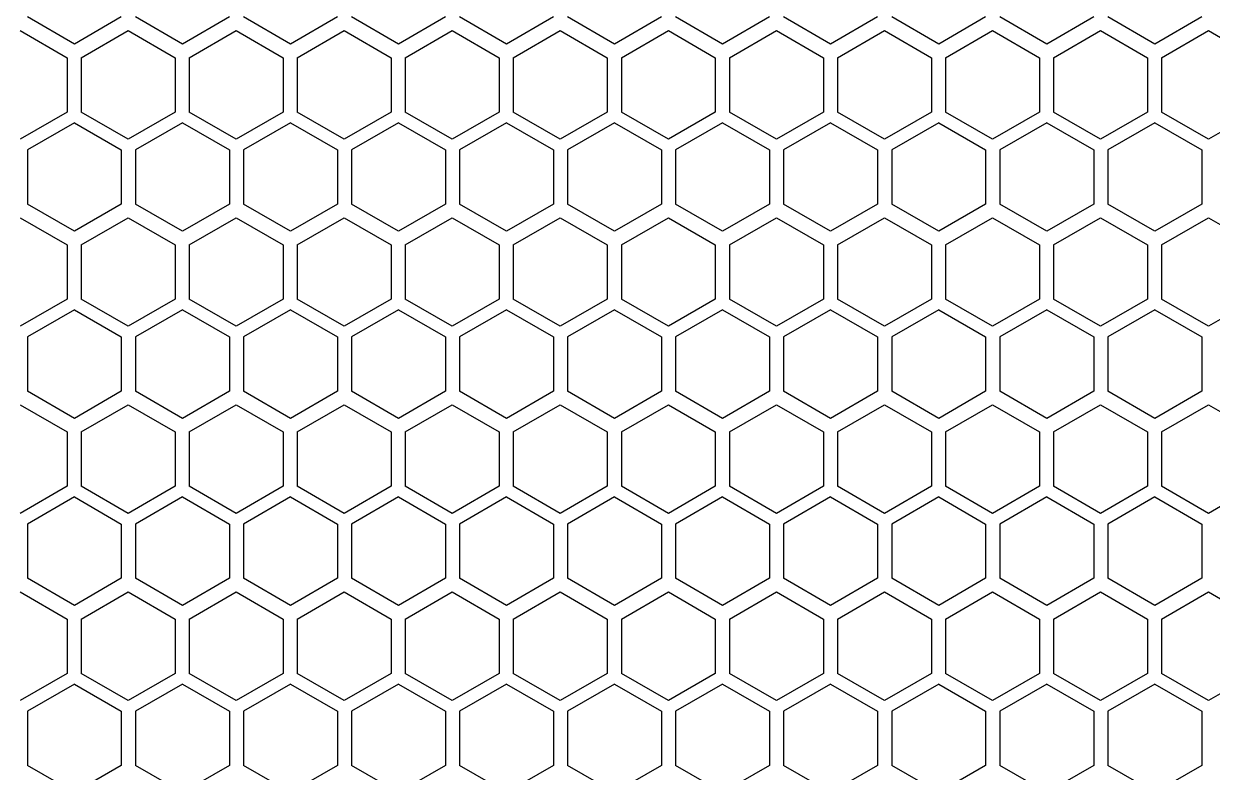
# Model space of a CAD drawing. Header units: millimetres. Extents: x 55614 to 110757, y -66981 to -47484.
# Drawn here: x 64246.5 to 64347.7, y -50505.4 to -50441.7 of the extents above; entities that cross this region are included whole.
import ezdxf

# ---------------------------------------------------------------- set-up
doc = ezdxf.new("R2010")
doc.units = ezdxf.units.MM
doc.layers.add('4215-0412-2_0', color=7, linetype='Continuous')
doc.layers.add('THICK', color=7, linetype='Continuous', lineweight=0)

# ---------------------------------------------------------------- blocks, each defined once
blk = doc.blocks.new('2-1725')
at = {"layer": '4215-0412-2_0', "color": 7, "linetype": 'Continuous'}
for p, q in [((-16835.98, -71869.53), (-16839.98, -71867.22)), ((-16831.98, -71867.22), (-16835.98, -71869.53)), ((-16826.78, -71869.53), (-16830.78, -71867.22)), ((-16822.78, -71867.22), (-16826.78, -71869.53)), ((-16817.58, -71869.53), (-16821.58, -71867.22)), ((-16813.58, -71867.22), (-16817.58, -71869.53)), ((-16808.38, -71869.53), (-16812.38, -71867.22)), ((-16804.38, -71867.22), (-16808.38, -71869.53)), ((-16799.18, -71869.53), (-16803.18, -71867.22)), ((-16795.18, -71867.22), (-16799.18, -71869.53)), ((-16789.98, -71869.53), (-16793.98, -71867.22)), ((-16785.98, -71867.22), (-16789.98, -71869.53)), ((-16780.78, -71869.53), (-16784.78, -71867.22)), ((-16776.78, -71867.22), (-16780.78, -71869.53)), ((-16771.58, -71869.53), (-16775.58, -71867.22)), ((-16767.58, -71867.22), (-16771.58, -71869.53)), ((-16762.38, -71869.53), (-16766.38, -71867.22)), ((-16758.38, -71867.22), (-16762.38, -71869.53)), ((-16753.18, -71869.53), (-16757.18, -71867.22)), ((-16749.18, -71867.22), (-16753.18, -71869.53)), ((-16743.98, -71869.53), (-16747.98, -71867.22)), ((-16739.98, -71867.22), (-16743.98, -71869.53)), ((-16840.6, -71868.38), (-16836.6, -71870.69)), ((-16835.4, -71870.69), (-16831.4, -71868.38)), ((-16831.4, -71868.38), (-16827.4, -71870.69)), ((-16826.2, -71870.69), (-16822.2, -71868.38)), ((-16822.2, -71868.38), (-16818.2, -71870.69)), ((-16817, -71870.69), (-16813, -71868.38)), ((-16813, -71868.38), (-16809, -71870.69)), ((-16807.8, -71870.69), (-16803.8, -71868.38)), ((-16803.8, -71868.38), (-16799.8, -71870.69)), ((-16798.6, -71870.69), (-16794.6, -71868.38)), ((-16794.6, -71868.38), (-16790.6, -71870.69)), ((-16789.4, -71870.69), (-16785.4, -71868.38)), ((-16785.4, -71868.38), (-16781.4, -71870.69)), ((-16780.2, -71870.69), (-16776.2, -71868.38)), ((-16776.2, -71868.38), (-16772.2, -71870.69)), ((-16771, -71870.69), (-16767, -71868.38)), ((-16767, -71868.38), (-16763, -71870.69)), ((-16761.8, -71870.69), (-16757.8, -71868.38)), ((-16757.8, -71868.38), (-16753.8, -71870.69)), ((-16752.6, -71870.69), (-16748.6, -71868.38)), ((-16748.6, -71868.38), (-16744.6, -71870.69)), ((-16743.4, -71870.69), (-16739.4, -71868.38)), ((-16739.4, -71868.38), (-16735.4, -71870.69)), ((-16836.6, -71870.69), (-16836.6, -71875.31)), ((-16835.4, -71870.69), (-16835.4, -71875.31)), ((-16827.4, -71870.69), (-16827.4, -71875.31)), ((-16826.2, -71870.69), (-16826.2, -71875.31)), ((-16818.2, -71870.69), (-16818.2, -71875.31)), ((-16817, -71870.69), (-16817, -71875.31)), ((-16809, -71870.69), (-16809, -71875.31)), ((-16807.8, -71870.69), (-16807.8, -71875.31)), ((-16799.8, -71870.69), (-16799.8, -71875.31)), ((-16798.6, -71870.69), (-16798.6, -71875.31)), ((-16790.6, -71870.69), (-16790.6, -71875.31)), ((-16789.4, -71870.69), (-16789.4, -71875.31)), ((-16781.4, -71870.69), (-16781.4, -71875.31)), ((-16780.2, -71870.69), (-16780.2, -71875.31)), ((-16772.2, -71870.69), (-16772.2, -71875.31)), ((-16771, -71870.69), (-16771, -71875.31)), ((-16763, -71870.69), (-16763, -71875.31)), ((-16761.8, -71870.69), (-16761.8, -71875.31)), ((-16753.8, -71870.69), (-16753.8, -71875.31)), ((-16752.6, -71870.69), (-16752.6, -71875.31)), ((-16744.6, -71870.69), (-16744.6, -71875.31)), ((-16743.4, -71870.69), (-16743.4, -71875.31)), ((-16836.6, -71875.31), (-16840.6, -71877.62)), ((-16835.98, -71876.22), (-16839.98, -71878.53)), ((-16835.98, -71876.22), (-16831.98, -71878.53)), ((-16831.4, -71877.62), (-16835.4, -71875.31)), ((-16827.4, -71875.31), (-16831.4, -71877.62)), ((-16826.78, -71876.22), (-16830.78, -71878.53)), ((-16826.78, -71876.22), (-16822.78, -71878.53)), ((-16822.2, -71877.62), (-16826.2, -71875.31)), ((-16818.2, -71875.31), (-16822.2, -71877.62)), ((-16817.58, -71876.22), (-16821.58, -71878.53)), ((-16817.58, -71876.22), (-16813.58, -71878.53)), ((-16813, -71877.62), (-16817, -71875.31)), ((-16809, -71875.31), (-16813, -71877.62)), ((-16808.38, -71876.22), (-16812.38, -71878.53)), ((-16808.38, -71876.22), (-16804.38, -71878.53)), ((-16803.8, -71877.62), (-16807.8, -71875.31)), ((-16799.8, -71875.31), (-16803.8, -71877.62)), ((-16799.18, -71876.22), (-16803.18, -71878.53)), ((-16799.18, -71876.22), (-16795.18, -71878.53)), ((-16794.6, -71877.62), (-16798.6, -71875.31)), ((-16790.6, -71875.31), (-16794.6, -71877.62)), ((-16789.98, -71876.22), (-16793.98, -71878.53)), ((-16789.98, -71876.22), (-16785.98, -71878.53)), ((-16785.4, -71877.62), (-16789.4, -71875.31)), ((-16781.4, -71875.31), (-16785.4, -71877.62)), ((-16780.78, -71876.22), (-16784.78, -71878.53)), ((-16780.78, -71876.22), (-16776.78, -71878.53)), ((-16776.2, -71877.62), (-16780.2, -71875.31)), ((-16772.2, -71875.31), (-16776.2, -71877.62)), ((-16771.58, -71876.22), (-16775.58, -71878.53)), ((-16771.58, -71876.22), (-16767.58, -71878.53)), ((-16767, -71877.62), (-16771, -71875.31)), ((-16763, -71875.31), (-16767, -71877.62)), ((-16762.38, -71876.22), (-16766.38, -71878.53)), ((-16762.38, -71876.22), (-16758.38, -71878.53)), ((-16757.8, -71877.62), (-16761.8, -71875.31)), ((-16753.8, -71875.31), (-16757.8, -71877.62)), ((-16753.18, -71876.22), (-16757.18, -71878.53)), ((-16753.18, -71876.22), (-16749.18, -71878.53)), ((-16748.6, -71877.62), (-16752.6, -71875.31)), ((-16744.6, -71875.31), (-16748.6, -71877.62)), ((-16743.98, -71876.22), (-16747.98, -71878.53)), ((-16743.98, -71876.22), (-16739.98, -71878.53)), ((-16739.4, -71877.62), (-16743.4, -71875.31)), ((-16735.4, -71875.31), (-16739.4, -71877.62)), ((-16839.98, -71878.53), (-16839.98, -71883.15)), ((-16831.98, -71878.53), (-16831.98, -71883.15)), ((-16830.78, -71878.53), (-16830.78, -71883.15)), ((-16822.78, -71878.53), (-16822.78, -71883.15)), ((-16821.58, -71878.53), (-16821.58, -71883.15)), ((-16813.58, -71878.53), (-16813.58, -71883.15)), ((-16812.38, -71878.53), (-16812.38, -71883.15)), ((-16804.38, -71878.53), (-16804.38, -71883.15)), ((-16803.18, -71878.53), (-16803.18, -71883.15)), ((-16795.18, -71878.53), (-16795.18, -71883.15)), ((-16793.98, -71878.53), (-16793.98, -71883.15)), ((-16785.98, -71878.53), (-16785.98, -71883.15)), ((-16784.78, -71878.53), (-16784.78, -71883.15)), ((-16776.78, -71878.53), (-16776.78, -71883.15)), ((-16775.58, -71878.53), (-16775.58, -71883.15)), ((-16767.58, -71878.53), (-16767.58, -71883.15)), ((-16766.38, -71878.53), (-16766.38, -71883.15)), ((-16758.38, -71878.53), (-16758.38, -71883.15)), ((-16757.18, -71878.53), (-16757.18, -71883.15)), ((-16749.18, -71878.53), (-16749.18, -71883.15)), ((-16747.98, -71878.53), (-16747.98, -71883.15)), ((-16739.98, -71878.53), (-16739.98, -71883.15)), ((-16835.98, -71885.46), (-16839.98, -71883.15)), ((-16831.98, -71883.15), (-16835.98, -71885.46)), ((-16826.78, -71885.46), (-16830.78, -71883.15)), ((-16822.78, -71883.15), (-16826.78, -71885.46)), ((-16817.58, -71885.46), (-16821.58, -71883.15)), ((-16813.58, -71883.15), (-16817.58, -71885.46)), ((-16808.38, -71885.46), (-16812.38, -71883.15)), ((-16804.38, -71883.15), (-16808.38, -71885.46)), ((-16799.18, -71885.46), (-16803.18, -71883.15)), ((-16795.18, -71883.15), (-16799.18, -71885.46)), ((-16789.98, -71885.46), (-16793.98, -71883.15)), ((-16785.98, -71883.15), (-16789.98, -71885.46)), ((-16780.78, -71885.46), (-16784.78, -71883.15)), ((-16776.78, -71883.15), (-16780.78, -71885.46)), ((-16771.58, -71885.46), (-16775.58, -71883.15)), ((-16767.58, -71883.15), (-16771.58, -71885.46)), ((-16762.38, -71885.46), (-16766.38, -71883.15)), ((-16758.38, -71883.15), (-16762.38, -71885.46)), ((-16753.18, -71885.46), (-16757.18, -71883.15)), ((-16749.18, -71883.15), (-16753.18, -71885.46)), ((-16743.98, -71885.46), (-16747.98, -71883.15)), ((-16739.98, -71883.15), (-16743.98, -71885.46)), ((-16840.6, -71884.31), (-16836.6, -71886.62)), ((-16835.4, -71886.62), (-16831.4, -71884.31)), ((-16831.4, -71884.31), (-16827.4, -71886.62)), ((-16826.2, -71886.62), (-16822.2, -71884.31)), ((-16822.2, -71884.31), (-16818.2, -71886.62)), ((-16817, -71886.62), (-16813, -71884.31)), ((-16813, -71884.31), (-16809, -71886.62)), ((-16807.8, -71886.62), (-16803.8, -71884.31)), ((-16803.8, -71884.31), (-16799.8, -71886.62)), ((-16798.6, -71886.62), (-16794.6, -71884.31)), ((-16794.6, -71884.31), (-16790.6, -71886.62)), ((-16789.4, -71886.62), (-16785.4, -71884.31)), ((-16785.4, -71884.31), (-16781.4, -71886.62)), ((-16780.2, -71886.62), (-16776.2, -71884.31)), ((-16776.2, -71884.31), (-16772.2, -71886.62)), ((-16771, -71886.62), (-16767, -71884.31)), ((-16767, -71884.31), (-16763, -71886.62)), ((-16761.8, -71886.62), (-16757.8, -71884.31)), ((-16757.8, -71884.31), (-16753.8, -71886.62)), ((-16752.6, -71886.62), (-16748.6, -71884.31)), ((-16748.6, -71884.31), (-16744.6, -71886.62)), ((-16743.4, -71886.62), (-16739.4, -71884.31)), ((-16739.4, -71884.31), (-16735.4, -71886.62)), ((-16836.6, -71886.62), (-16836.6, -71891.24)), ((-16835.4, -71886.62), (-16835.4, -71891.24)), ((-16827.4, -71886.62), (-16827.4, -71891.24)), ((-16826.2, -71886.62), (-16826.2, -71891.24)), ((-16818.2, -71886.62), (-16818.2, -71891.24)), ((-16817, -71886.62), (-16817, -71891.24)), ((-16809, -71886.62), (-16809, -71891.24)), ((-16807.8, -71886.62), (-16807.8, -71891.24)), ((-16799.8, -71886.62), (-16799.8, -71891.24)), ((-16798.6, -71886.62), (-16798.6, -71891.24)), ((-16790.6, -71886.62), (-16790.6, -71891.24)), ((-16789.4, -71886.62), (-16789.4, -71891.24)), ((-16781.4, -71886.62), (-16781.4, -71891.24)), ((-16780.2, -71886.62), (-16780.2, -71891.24)), ((-16772.2, -71886.62), (-16772.2, -71891.24)), ((-16771, -71886.62), (-16771, -71891.24)), ((-16763, -71886.62), (-16763, -71891.24)), ((-16761.8, -71886.62), (-16761.8, -71891.24)), ((-16753.8, -71886.62), (-16753.8, -71891.24)), ((-16752.6, -71886.62), (-16752.6, -71891.24)), ((-16744.6, -71886.62), (-16744.6, -71891.24)), ((-16743.4, -71886.62), (-16743.4, -71891.24)), ((-16836.6, -71891.24), (-16840.6, -71893.55)), ((-16831.4, -71893.55), (-16835.4, -71891.24)), ((-16827.4, -71891.24), (-16831.4, -71893.55)), ((-16822.2, -71893.55), (-16826.2, -71891.24)), ((-16818.2, -71891.24), (-16822.2, -71893.55)), ((-16813, -71893.55), (-16817, -71891.24)), ((-16809, -71891.24), (-16813, -71893.55)), ((-16803.8, -71893.55), (-16807.8, -71891.24)), ((-16799.8, -71891.24), (-16803.8, -71893.55)), ((-16794.6, -71893.55), (-16798.6, -71891.24)), ((-16790.6, -71891.24), (-16794.6, -71893.55)), ((-16785.4, -71893.55), (-16789.4, -71891.24)), ((-16781.4, -71891.24), (-16785.4, -71893.55)), ((-16776.2, -71893.55), (-16780.2, -71891.24)), ((-16772.2, -71891.24), (-16776.2, -71893.55)), ((-16767, -71893.55), (-16771, -71891.24)), ((-16763, -71891.24), (-16767, -71893.55)), ((-16757.8, -71893.55), (-16761.8, -71891.24)), ((-16753.8, -71891.24), (-16757.8, -71893.55)), ((-16748.6, -71893.55), (-16752.6, -71891.24)), ((-16744.6, -71891.24), (-16748.6, -71893.55)), ((-16739.4, -71893.55), (-16743.4, -71891.24)), ((-16735.4, -71891.24), (-16739.4, -71893.55)), ((-16835.98, -71892.15), (-16839.98, -71894.46)), ((-16835.98, -71892.15), (-16831.98, -71894.46)), ((-16826.78, -71892.15), (-16830.78, -71894.46)), ((-16826.78, -71892.15), (-16822.78, -71894.46)), ((-16817.58, -71892.15), (-16821.58, -71894.46)), ((-16817.58, -71892.15), (-16813.58, -71894.46)), ((-16808.38, -71892.15), (-16812.38, -71894.46)), ((-16808.38, -71892.15), (-16804.38, -71894.46)), ((-16799.18, -71892.15), (-16803.18, -71894.46)), ((-16799.18, -71892.15), (-16795.18, -71894.46)), ((-16789.98, -71892.15), (-16793.98, -71894.46)), ((-16789.98, -71892.15), (-16785.98, -71894.46)), ((-16780.78, -71892.15), (-16784.78, -71894.46)), ((-16780.78, -71892.15), (-16776.78, -71894.46)), ((-16771.58, -71892.15), (-16775.58, -71894.46)), ((-16771.58, -71892.15), (-16767.58, -71894.46)), ((-16762.38, -71892.15), (-16766.38, -71894.46)), ((-16762.38, -71892.15), (-16758.38, -71894.46)), ((-16753.18, -71892.15), (-16757.18, -71894.46)), ((-16753.18, -71892.15), (-16749.18, -71894.46)), ((-16743.98, -71892.15), (-16747.98, -71894.46)), ((-16743.98, -71892.15), (-16739.98, -71894.46)), ((-16839.98, -71894.46), (-16839.98, -71899.08)), ((-16831.98, -71894.46), (-16831.98, -71899.08)), ((-16830.78, -71894.46), (-16830.78, -71899.08)), ((-16822.78, -71894.46), (-16822.78, -71899.08)), ((-16821.58, -71894.46), (-16821.58, -71899.08)), ((-16813.58, -71894.46), (-16813.58, -71899.08)), ((-16812.38, -71894.46), (-16812.38, -71899.08)), ((-16804.38, -71894.46), (-16804.38, -71899.08)), ((-16803.18, -71894.46), (-16803.18, -71899.08)), ((-16795.18, -71894.46), (-16795.18, -71899.08)), ((-16793.98, -71894.46), (-16793.98, -71899.08)), ((-16785.98, -71894.46), (-16785.98, -71899.08)), ((-16784.78, -71894.46), (-16784.78, -71899.08)), ((-16776.78, -71894.46), (-16776.78, -71899.08)), ((-16775.58, -71894.46), (-16775.58, -71899.08)), ((-16767.58, -71894.46), (-16767.58, -71899.08)), ((-16766.38, -71894.46), (-16766.38, -71899.08)), ((-16758.38, -71894.46), (-16758.38, -71899.08)), ((-16757.18, -71894.46), (-16757.18, -71899.08)), ((-16749.18, -71894.46), (-16749.18, -71899.08)), ((-16747.98, -71894.46), (-16747.98, -71899.08)), ((-16739.98, -71894.46), (-16739.98, -71899.08)), ((-16835.98, -71901.39), (-16839.98, -71899.08)), ((-16831.98, -71899.08), (-16835.98, -71901.39)), ((-16826.78, -71901.39), (-16830.78, -71899.08)), ((-16822.78, -71899.08), (-16826.78, -71901.39)), ((-16817.58, -71901.39), (-16821.58, -71899.08)), ((-16813.58, -71899.08), (-16817.58, -71901.39)), ((-16808.38, -71901.39), (-16812.38, -71899.08)), ((-16804.38, -71899.08), (-16808.38, -71901.39)), ((-16799.18, -71901.39), (-16803.18, -71899.08)), ((-16795.18, -71899.08), (-16799.18, -71901.39)), ((-16789.98, -71901.39), (-16793.98, -71899.08)), ((-16785.98, -71899.08), (-16789.98, -71901.39)), ((-16780.78, -71901.39), (-16784.78, -71899.08)), ((-16776.78, -71899.08), (-16780.78, -71901.39)), ((-16771.58, -71901.39), (-16775.58, -71899.08)), ((-16767.58, -71899.08), (-16771.58, -71901.39)), ((-16762.38, -71901.39), (-16766.38, -71899.08)), ((-16758.38, -71899.08), (-16762.38, -71901.39)), ((-16753.18, -71901.39), (-16757.18, -71899.08)), ((-16749.18, -71899.08), (-16753.18, -71901.39)), ((-16743.98, -71901.39), (-16747.98, -71899.08)), ((-16739.98, -71899.08), (-16743.98, -71901.39)), ((-16840.6, -71900.24), (-16836.6, -71902.55)), ((-16835.4, -71902.55), (-16831.4, -71900.24)), ((-16831.4, -71900.24), (-16827.4, -71902.55)), ((-16826.2, -71902.55), (-16822.2, -71900.24)), ((-16822.2, -71900.24), (-16818.2, -71902.55)), ((-16817, -71902.55), (-16813, -71900.24)), ((-16813, -71900.24), (-16809, -71902.55)), ((-16807.8, -71902.55), (-16803.8, -71900.24)), ((-16803.8, -71900.24), (-16799.8, -71902.55)), ((-16798.6, -71902.55), (-16794.6, -71900.24)), ((-16794.6, -71900.24), (-16790.6, -71902.55)), ((-16789.4, -71902.55), (-16785.4, -71900.24)), ((-16785.4, -71900.24), (-16781.4, -71902.55)), ((-16780.2, -71902.55), (-16776.2, -71900.24)), ((-16776.2, -71900.24), (-16772.2, -71902.55)), ((-16771, -71902.55), (-16767, -71900.24)), ((-16767, -71900.24), (-16763, -71902.55)), ((-16761.8, -71902.55), (-16757.8, -71900.24)), ((-16757.8, -71900.24), (-16753.8, -71902.55)), ((-16752.6, -71902.55), (-16748.6, -71900.24)), ((-16748.6, -71900.24), (-16744.6, -71902.55)), ((-16743.4, -71902.55), (-16739.4, -71900.24)), ((-16739.4, -71900.24), (-16735.4, -71902.55)), ((-16836.6, -71902.55), (-16836.6, -71907.17)), ((-16835.4, -71902.55), (-16835.4, -71907.17)), ((-16827.4, -71902.55), (-16827.4, -71907.17)), ((-16826.2, -71902.55), (-16826.2, -71907.17)), ((-16818.2, -71902.55), (-16818.2, -71907.17)), ((-16817, -71902.55), (-16817, -71907.17)), ((-16809, -71902.55), (-16809, -71907.17)), ((-16807.8, -71902.55), (-16807.8, -71907.17)), ((-16799.8, -71902.55), (-16799.8, -71907.17)), ((-16798.6, -71902.55), (-16798.6, -71907.17)), ((-16790.6, -71902.55), (-16790.6, -71907.17)), ((-16789.4, -71902.55), (-16789.4, -71907.17)), ((-16781.4, -71902.55), (-16781.4, -71907.17)), ((-16780.2, -71902.55), (-16780.2, -71907.17)), ((-16772.2, -71902.55), (-16772.2, -71907.17)), ((-16771, -71902.55), (-16771, -71907.17)), ((-16763, -71902.55), (-16763, -71907.17)), ((-16761.8, -71902.55), (-16761.8, -71907.17)), ((-16753.8, -71902.55), (-16753.8, -71907.17)), ((-16752.6, -71902.55), (-16752.6, -71907.17)), ((-16744.6, -71902.55), (-16744.6, -71907.17)), ((-16743.4, -71902.55), (-16743.4, -71907.17)), ((-16836.6, -71907.17), (-16840.6, -71909.48)), ((-16831.4, -71909.48), (-16835.4, -71907.17)), ((-16827.4, -71907.17), (-16831.4, -71909.48)), ((-16822.2, -71909.48), (-16826.2, -71907.17)), ((-16818.2, -71907.17), (-16822.2, -71909.48)), ((-16813, -71909.48), (-16817, -71907.17)), ((-16809, -71907.17), (-16813, -71909.48)), ((-16803.8, -71909.48), (-16807.8, -71907.17)), ((-16799.8, -71907.17), (-16803.8, -71909.48)), ((-16794.6, -71909.48), (-16798.6, -71907.17)), ((-16790.6, -71907.17), (-16794.6, -71909.48)), ((-16785.4, -71909.48), (-16789.4, -71907.17)), ((-16781.4, -71907.17), (-16785.4, -71909.48)), ((-16776.2, -71909.48), (-16780.2, -71907.17)), ((-16772.2, -71907.17), (-16776.2, -71909.48)), ((-16767, -71909.48), (-16771, -71907.17)), ((-16763, -71907.17), (-16767, -71909.48)), ((-16757.8, -71909.48), (-16761.8, -71907.17)), ((-16753.8, -71907.17), (-16757.8, -71909.48)), ((-16748.6, -71909.48), (-16752.6, -71907.17)), ((-16744.6, -71907.17), (-16748.6, -71909.48)), ((-16739.4, -71909.48), (-16743.4, -71907.17)), ((-16735.4, -71907.17), (-16739.4, -71909.48)), ((-16835.98, -71908.08), (-16839.98, -71910.39)), ((-16835.98, -71908.08), (-16831.98, -71910.39)), ((-16826.78, -71908.08), (-16830.78, -71910.39)), ((-16826.78, -71908.08), (-16822.78, -71910.39)), ((-16817.58, -71908.08), (-16821.58, -71910.39)), ((-16817.58, -71908.08), (-16813.58, -71910.39)), ((-16808.38, -71908.08), (-16812.38, -71910.39)), ((-16808.38, -71908.08), (-16804.38, -71910.39)), ((-16799.18, -71908.08), (-16803.18, -71910.39)), ((-16799.18, -71908.08), (-16795.18, -71910.39)), ((-16789.98, -71908.08), (-16793.98, -71910.39)), ((-16789.98, -71908.08), (-16785.98, -71910.39)), ((-16780.78, -71908.08), (-16784.78, -71910.39)), ((-16780.78, -71908.08), (-16776.78, -71910.39)), ((-16771.58, -71908.08), (-16775.58, -71910.39)), ((-16771.58, -71908.08), (-16767.58, -71910.39)), ((-16762.38, -71908.08), (-16766.38, -71910.39)), ((-16762.38, -71908.08), (-16758.38, -71910.39)), ((-16753.18, -71908.08), (-16757.18, -71910.39)), ((-16753.18, -71908.08), (-16749.18, -71910.39)), ((-16743.98, -71908.08), (-16747.98, -71910.39)), ((-16743.98, -71908.08), (-16739.98, -71910.39)), ((-16839.98, -71910.39), (-16839.98, -71915.01)), ((-16831.98, -71910.39), (-16831.98, -71915.01)), ((-16830.78, -71910.39), (-16830.78, -71915.01)), ((-16822.78, -71910.39), (-16822.78, -71915.01)), ((-16821.58, -71910.39), (-16821.58, -71915.01)), ((-16813.58, -71910.39), (-16813.58, -71915.01)), ((-16812.38, -71910.39), (-16812.38, -71915.01)), ((-16804.38, -71910.39), (-16804.38, -71915.01)), ((-16803.18, -71910.39), (-16803.18, -71915.01)), ((-16795.18, -71910.39), (-16795.18, -71915.01)), ((-16793.98, -71910.39), (-16793.98, -71915.01)), ((-16785.98, -71910.39), (-16785.98, -71915.01)), ((-16784.78, -71910.39), (-16784.78, -71915.01)), ((-16776.78, -71910.39), (-16776.78, -71915.01)), ((-16775.58, -71910.39), (-16775.58, -71915.01)), ((-16767.58, -71910.39), (-16767.58, -71915.01)), ((-16766.38, -71910.39), (-16766.38, -71915.01)), ((-16758.38, -71910.39), (-16758.38, -71915.01)), ((-16757.18, -71910.39), (-16757.18, -71915.01)), ((-16749.18, -71910.39), (-16749.18, -71915.01)), ((-16747.98, -71910.39), (-16747.98, -71915.01)), ((-16739.98, -71910.39), (-16739.98, -71915.01)), ((-16835.98, -71917.32), (-16839.98, -71915.01)), ((-16831.98, -71915.01), (-16835.98, -71917.32)), ((-16826.78, -71917.32), (-16830.78, -71915.01)), ((-16822.78, -71915.01), (-16826.78, -71917.32)), ((-16817.58, -71917.32), (-16821.58, -71915.01)), ((-16813.58, -71915.01), (-16817.58, -71917.32)), ((-16808.38, -71917.32), (-16812.38, -71915.01)), ((-16804.38, -71915.01), (-16808.38, -71917.32)), ((-16799.18, -71917.32), (-16803.18, -71915.01)), ((-16795.18, -71915.01), (-16799.18, -71917.32)), ((-16789.98, -71917.32), (-16793.98, -71915.01)), ((-16785.98, -71915.01), (-16789.98, -71917.32)), ((-16780.78, -71917.32), (-16784.78, -71915.01)), ((-16776.78, -71915.01), (-16780.78, -71917.32)), ((-16771.58, -71917.32), (-16775.58, -71915.01)), ((-16767.58, -71915.01), (-16771.58, -71917.32)), ((-16762.38, -71917.32), (-16766.38, -71915.01)), ((-16758.38, -71915.01), (-16762.38, -71917.32)), ((-16753.18, -71917.32), (-16757.18, -71915.01)), ((-16749.18, -71915.01), (-16753.18, -71917.32)), ((-16743.98, -71917.32), (-16747.98, -71915.01)), ((-16739.98, -71915.01), (-16743.98, -71917.32)), ((-16840.6, -71916.17), (-16836.6, -71918.48)), ((-16835.4, -71918.48), (-16831.4, -71916.17)), ((-16831.4, -71916.17), (-16827.4, -71918.48)), ((-16826.2, -71918.48), (-16822.2, -71916.17)), ((-16822.2, -71916.17), (-16818.2, -71918.48)), ((-16817, -71918.48), (-16813, -71916.17)), ((-16813, -71916.17), (-16809, -71918.48)), ((-16807.8, -71918.48), (-16803.8, -71916.17)), ((-16803.8, -71916.17), (-16799.8, -71918.48)), ((-16798.6, -71918.48), (-16794.6, -71916.17)), ((-16794.6, -71916.17), (-16790.6, -71918.48)), ((-16789.4, -71918.48), (-16785.4, -71916.17)), ((-16785.4, -71916.17), (-16781.4, -71918.48)), ((-16780.2, -71918.48), (-16776.2, -71916.17)), ((-16776.2, -71916.17), (-16772.2, -71918.48)), ((-16771, -71918.48), (-16767, -71916.17)), ((-16767, -71916.17), (-16763, -71918.48)), ((-16761.8, -71918.48), (-16757.8, -71916.17)), ((-16757.8, -71916.17), (-16753.8, -71918.48)), ((-16752.6, -71918.48), (-16748.6, -71916.17)), ((-16748.6, -71916.17), (-16744.6, -71918.48)), ((-16743.4, -71918.48), (-16739.4, -71916.17)), ((-16739.4, -71916.17), (-16735.4, -71918.48)), ((-16836.6, -71918.48), (-16836.6, -71923.1)), ((-16835.4, -71918.48), (-16835.4, -71923.1)), ((-16827.4, -71918.48), (-16827.4, -71923.1)), ((-16826.2, -71918.48), (-16826.2, -71923.1)), ((-16818.2, -71918.48), (-16818.2, -71923.1)), ((-16817, -71918.48), (-16817, -71923.1)), ((-16809, -71918.48), (-16809, -71923.1)), ((-16807.8, -71918.48), (-16807.8, -71923.1)), ((-16799.8, -71918.48), (-16799.8, -71923.1)), ((-16798.6, -71918.48), (-16798.6, -71923.1)), ((-16790.6, -71918.48), (-16790.6, -71923.1)), ((-16789.4, -71918.48), (-16789.4, -71923.1)), ((-16781.4, -71918.48), (-16781.4, -71923.1)), ((-16780.2, -71918.48), (-16780.2, -71923.1)), ((-16772.2, -71918.48), (-16772.2, -71923.1)), ((-16771, -71918.48), (-16771, -71923.1)), ((-16763, -71918.48), (-16763, -71923.1)), ((-16761.8, -71918.48), (-16761.8, -71923.1)), ((-16753.8, -71918.48), (-16753.8, -71923.1)), ((-16752.6, -71918.48), (-16752.6, -71923.1)), ((-16744.6, -71918.48), (-16744.6, -71923.1)), ((-16743.4, -71918.48), (-16743.4, -71923.1)), ((-16836.6, -71923.1), (-16840.6, -71925.41)), ((-16831.4, -71925.41), (-16835.4, -71923.1)), ((-16827.4, -71923.1), (-16831.4, -71925.41)), ((-16822.2, -71925.41), (-16826.2, -71923.1)), ((-16818.2, -71923.1), (-16822.2, -71925.41)), ((-16813, -71925.41), (-16817, -71923.1)), ((-16809, -71923.1), (-16813, -71925.41)), ((-16803.8, -71925.41), (-16807.8, -71923.1)), ((-16799.8, -71923.1), (-16803.8, -71925.41)), ((-16794.6, -71925.41), (-16798.6, -71923.1)), ((-16790.6, -71923.1), (-16794.6, -71925.41)), ((-16785.4, -71925.41), (-16789.4, -71923.1)), ((-16781.4, -71923.1), (-16785.4, -71925.41)), ((-16776.2, -71925.41), (-16780.2, -71923.1)), ((-16772.2, -71923.1), (-16776.2, -71925.41)), ((-16767, -71925.41), (-16771, -71923.1)), ((-16763, -71923.1), (-16767, -71925.41)), ((-16757.8, -71925.41), (-16761.8, -71923.1)), ((-16753.8, -71923.1), (-16757.8, -71925.41)), ((-16748.6, -71925.41), (-16752.6, -71923.1)), ((-16744.6, -71923.1), (-16748.6, -71925.41)), ((-16739.4, -71925.41), (-16743.4, -71923.1)), ((-16735.4, -71923.1), (-16739.4, -71925.41)), ((-16835.98, -71924.01), (-16839.98, -71926.32)), ((-16835.98, -71924.01), (-16831.98, -71926.32)), ((-16826.78, -71924.01), (-16830.78, -71926.32)), ((-16826.78, -71924.01), (-16822.78, -71926.32)), ((-16817.58, -71924.01), (-16821.58, -71926.32)), ((-16817.58, -71924.01), (-16813.58, -71926.32)), ((-16808.38, -71924.01), (-16812.38, -71926.32)), ((-16808.38, -71924.01), (-16804.38, -71926.32)), ((-16799.18, -71924.01), (-16803.18, -71926.32)), ((-16799.18, -71924.01), (-16795.18, -71926.32)), ((-16789.98, -71924.01), (-16793.98, -71926.32)), ((-16789.98, -71924.01), (-16785.98, -71926.32)), ((-16780.78, -71924.01), (-16784.78, -71926.32)), ((-16780.78, -71924.01), (-16776.78, -71926.32)), ((-16771.58, -71924.01), (-16775.58, -71926.32)), ((-16771.58, -71924.01), (-16767.58, -71926.32)), ((-16762.38, -71924.01), (-16766.38, -71926.32)), ((-16762.38, -71924.01), (-16758.38, -71926.32)), ((-16753.18, -71924.01), (-16757.18, -71926.32)), ((-16753.18, -71924.01), (-16749.18, -71926.32)), ((-16743.98, -71924.01), (-16747.98, -71926.32)), ((-16743.98, -71924.01), (-16739.98, -71926.32)), ((-16839.98, -71926.32), (-16839.98, -71930.94)), ((-16831.98, -71926.32), (-16831.98, -71930.94)), ((-16830.78, -71926.32), (-16830.78, -71930.94)), ((-16822.78, -71926.32), (-16822.78, -71930.94)), ((-16821.58, -71926.32), (-16821.58, -71930.94)), ((-16813.58, -71926.32), (-16813.58, -71930.94)), ((-16812.38, -71926.32), (-16812.38, -71930.94)), ((-16804.38, -71926.32), (-16804.38, -71930.94)), ((-16803.18, -71926.32), (-16803.18, -71930.94)), ((-16795.18, -71926.32), (-16795.18, -71930.94)), ((-16793.98, -71926.32), (-16793.98, -71930.94)), ((-16785.98, -71926.32), (-16785.98, -71930.94)), ((-16784.78, -71926.32), (-16784.78, -71930.94)), ((-16776.78, -71926.32), (-16776.78, -71930.94)), ((-16775.58, -71926.32), (-16775.58, -71930.94)), ((-16767.58, -71926.32), (-16767.58, -71930.94)), ((-16766.38, -71926.32), (-16766.38, -71930.94)), ((-16758.38, -71926.32), (-16758.38, -71930.94)), ((-16757.18, -71926.32), (-16757.18, -71930.94)), ((-16749.18, -71926.32), (-16749.18, -71930.94)), ((-16747.98, -71926.32), (-16747.98, -71930.94)), ((-16739.98, -71926.32), (-16739.98, -71930.94)), ((-16835.98, -71933.25), (-16839.98, -71930.94)), ((-16831.98, -71930.94), (-16835.98, -71933.25)), ((-16826.78, -71933.25), (-16830.78, -71930.94)), ((-16822.78, -71930.94), (-16826.78, -71933.25)), ((-16817.58, -71933.25), (-16821.58, -71930.94)), ((-16813.58, -71930.94), (-16817.58, -71933.25)), ((-16808.38, -71933.25), (-16812.38, -71930.94)), ((-16804.38, -71930.94), (-16808.38, -71933.25)), ((-16799.18, -71933.25), (-16803.18, -71930.94)), ((-16795.18, -71930.94), (-16799.18, -71933.25)), ((-16789.98, -71933.25), (-16793.98, -71930.94)), ((-16785.98, -71930.94), (-16789.98, -71933.25)), ((-16780.78, -71933.25), (-16784.78, -71930.94)), ((-16776.78, -71930.94), (-16780.78, -71933.25)), ((-16771.58, -71933.25), (-16775.58, -71930.94)), ((-16767.58, -71930.94), (-16771.58, -71933.25)), ((-16762.38, -71933.25), (-16766.38, -71930.94)), ((-16758.38, -71930.94), (-16762.38, -71933.25)), ((-16753.18, -71933.25), (-16757.18, -71930.94)), ((-16749.18, -71930.94), (-16753.18, -71933.25)), ((-16743.98, -71933.25), (-16747.98, -71930.94)), ((-16739.98, -71930.94), (-16743.98, -71933.25))]:
    blk.add_line(p, q, dxfattribs=at)

msp = doc.modelspace()

# ---------------------------------------------------------------- block references
at = {"layer": 'THICK', "lineweight": -3}
msp.add_blockref('2-1725', (81086.76, 21426.09), dxfattribs=at)

doc.saveas('drawing.dxf')
